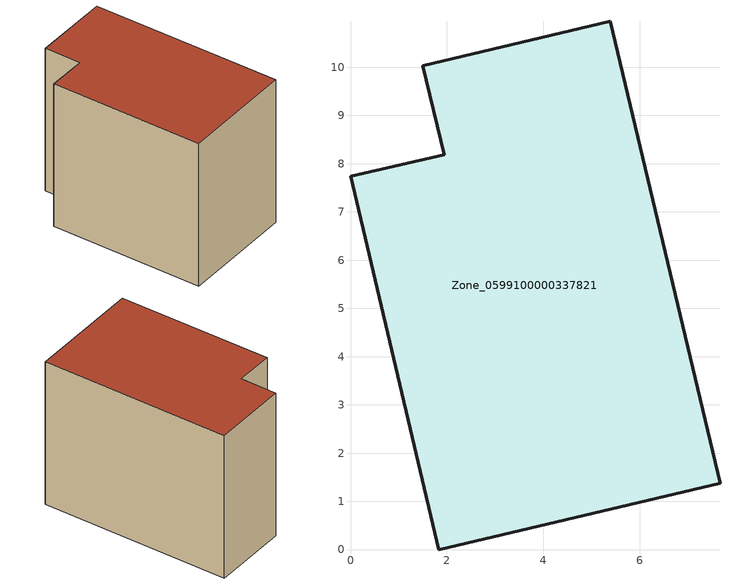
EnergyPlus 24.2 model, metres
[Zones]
Zone_0599100000337821
 floor ground (C_G): 1.5,10.03 5.39,10.95 7.66,1.38 1.83,0 0,7.74 1.94,8.19 z0
 wall outside (C_F): 1.83,0 7.66,1.38 5.39,10.95 1.5,10.03 1.94,8.19 0,7.74 1.83,0 z0:7.87
 roof outside (C_R): 5.39,10.95 1.5,10.03 1.94,8.19 0,7.74 1.83,0 7.66,1.38 z7.87
[BUILDING]
Pand.0599100000337821: North Axis=0; Terrain=City; Loads Convergence Tolerance Value=0.04; Temperature Convergence Tolerance Value=0.4; Solar Distribution=FullExterior; Maximum Number of Warmup Days=25; Minimum Number of Warmup Days=1
[Site:Location]
Rotterdam.The.Hague.AP_ZH_NLD Design_Conditions: Latitude=51.96; Longitude=4.45; Time Zone=1; Elevation=-4.5
[SITE:GROUNDTEMPERATURE:BUILDINGSURFACE]
18, 18, 18, 18, 18, 18, 18, 18, 18, 18, 18, 18
[MATERIAL] Thermal Absorptance=0.9; Solar Absorptance=0.7; Visible Absorptance=0.7
Name | Roughness | Thickness | Conductivity | Density | Specific Heat
G.TC.1975-1991 | MediumSmooth | 0.15 | 0.288461 | 540 | 1210
F.TC.1975-1991 | Rough | 0.3 | 0.230769 | 1920 | 840
R.TC.1975-1991 | MediumRough | 0.2 | 0.153846 | 1500 | 1000
[CONSTRUCTION]
C_G: G.TC.1975-1991
C_F: F.TC.1975-1991
C_R: R.TC.1975-1991
[ZONE]
Zone_0599100000337821: Type=1; Multiplier=1; Ceiling Height=Autocalculate; Volume=Autocalculate; Floor Area=autocalculate; Part of Total Floor Area=Yes
[ZONEINFILTRATION:DESIGNFLOWRATE]
Infil_Zone_0599100000337821: Zone or ZoneList or Space or SpaceList=Zone_0599100000337821; Schedule=AlwaysOn; Design Flow Rate Calculation Method=Flow/Area; Flow Rate per Floor Area=0.003; Constant Term Coefficient=1; Temperature Term Coefficient=0; Velocity Term Coefficient=0; Velocity Squared Term Coefficient=0
[HVACTEMPLATE:ZONE:IDEALLOADSAIRSYSTEM]
Zone_0599100000337821: Maximum Heating Supply Air Temperature=50; Minimum Cooling Supply Air Temperature=13; Maximum Heating Supply Air Humidity Ratio=0.0156; Minimum Cooling Supply Air Humidity Ratio=0.0077; Heating Limit=NoLimit; Cooling Limit=NoLimit; Dehumidification Control Type=ConstantSensibleHeatRatio; Cooling Sensible Heat Ratio=0.7; Dehumidification Setpoint=60; Humidification Control Type=None; Humidification Setpoint=30; Outdoor Air Method=None; Outdoor Air Flow Rate per Person=0.00944; Outdoor Air Flow Rate per Zone Floor Area=0; Outdoor Air Flow Rate per Zone=0; Demand Controlled Ventilation Type=None; Outdoor Air Economizer Type=NoEconomizer; Heat Recovery Type=None; Sensible Heat Recovery Effectiveness=0.7; Latent Heat Recovery Effectiveness=0.65
[ZONECONTROL:THERMOSTAT]
ThermostatControl_Zone_0599100000337821: Zone or ZoneList=Zone_0599100000337821; Control Type Schedule=DualSetpointControlType; Control 1=Thermostat_Zone_0599100000337821; Temperature Difference Between Cutout And Setpoint=0
[THERMOSTATSETPOINT:DUALSETPOINT]
Thermostat_Zone_0599100000337821: Heating Setpoint Temperature Schedule=HeatingSetpoint_Zone_0599100000337821; Cooling Setpoint Temperature Schedule=CoolingSetpoint_Zone_0599100000337821
[SCHEDULE:COMPACT]
HeatingSetpoint_Zone_0599100000337821: Through: 12/31, For: AllDays, Until: 24:00, 21
CoolingSetpoint_Zone_0599100000337821: Through: 12/31, For: AllDays, Until: 24:00, 24
DualSetpointControlType: Through: 12/31, For: AllDays, Until: 24:00, 4
AlwaysOn: Through: 12/31, For: AllDays, Until: 24:00, 1
